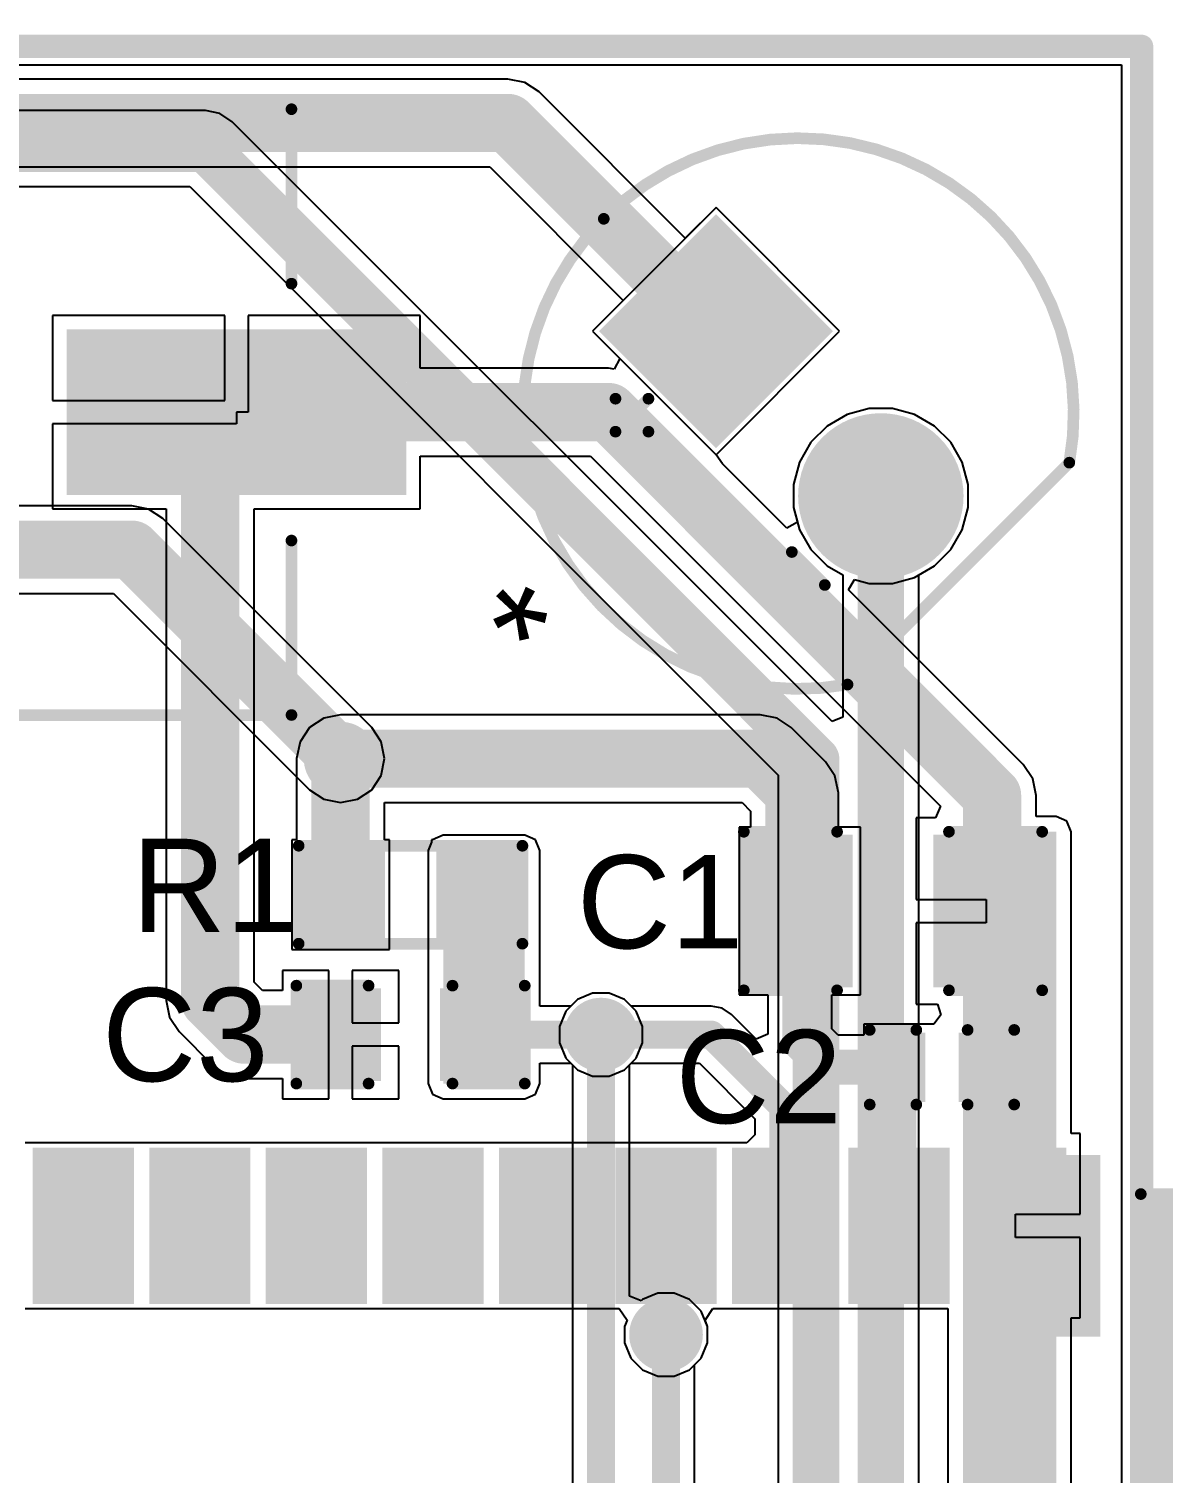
# Model space of a CAD drawing. Header units: millimetres. Extents: x -0.42 to 2.4, y -0.33 to 1.81.
# Drawn here: x 1.481 to 1.968, y 0.844 to 1.463 of the extents above; entities that cross this region are included whole.
import ezdxf

# ---------------------------------------------------------------- set-up
doc = ezdxf.new("R2010")
doc.units = ezdxf.units.MM
doc.header["$MEASUREMENT"] = 0
for name, color, linetype in [('BottomLayer', 5, 'Continuous'), ('BottomSolder', 6, 'Continuous'), ('KeepOutLayer', 6, 'Continuous'), ('Mechanical2', 216, 'Continuous'), ('MultiLayer', 9, 'Continuous'), ('PadHoleLayer', 156, 'Continuous'), ('TopLayer', 1, 'Continuous'), ('TopOverlay', 2, 'Continuous'), ('TopPaste', 8, 'Continuous'), ('TopSolder', 216, 'Continuous'), ('ViaHoleLayer', 16, 'Continuous')]:
    doc.layers.add(name, color=color, linetype=linetype)
doc.styles.add('Arial', font='arial.ttf', dxfattribs={"height": 0.2})

# ---------------------------------------------------------------- blocks, each defined once
blk = doc.blocks.new('IR333_A_CUT_1')
at = {"layer": 'BottomLayer'}
h = blk.add_hatch(color=5, dxfattribs=at)
edge = h.paths.add_edge_path()
edge.add_arc((-0.0499999, 0), 0.031496, 0, 360)
blk.add_hatch(color=5, dxfattribs=at).paths.add_polyline_path([(0.08149595, -0.03149605), (0.01850385, -0.03149604999999999), (0.01850385000000001, 0.03149605), (0.08149595, 0.03149604999999999)])
at = {"layer": 'BottomSolder'}
h = blk.add_hatch(color=6, dxfattribs=at)
edge = h.paths.add_edge_path()
edge.add_arc((-0.0499999, 0), 0.035496, 0, 360)
blk.add_hatch(color=6, dxfattribs=at).paths.add_polyline_path([(0.08549595, -0.03549605000000001), (0.01450384999999999, -0.03549604999999999), (0.01450385000000001, 0.03549605000000001), (0.08549595, 0.03549604999999999)])
at = {"layer": 'MultiLayer'}
h = blk.add_hatch(color=9, dxfattribs=at)
edge = h.paths.add_edge_path()
edge.add_arc((-0.0499999, 0), 0.031496, 0, 360)
blk.add_hatch(color=9, dxfattribs=at).paths.add_polyline_path([(0.08149595, -0.03149605), (0.01850385, -0.03149604999999999), (0.01850385000000001, 0.03149605), (0.08149595, 0.03149604999999999)])
at = {"layer": 'PadHoleLayer'}
h = blk.add_hatch(color=156, dxfattribs=at)
edge = h.paths.add_edge_path()
edge.add_arc((-0.0499999, 0), 0.017717, 0, 360)
h = blk.add_hatch(color=156, dxfattribs=at)
edge = h.paths.add_edge_path()
edge.add_arc((0.0499999, 0), 0.017717, 0, 360)
at = {"layer": 'TopLayer'}
h = blk.add_hatch(color=1, dxfattribs=at)
edge = h.paths.add_edge_path()
edge.add_arc((-0.0499999, 0), 0.031496, 0, 360)
blk.add_hatch(color=1, dxfattribs=at).paths.add_polyline_path([(0.08149595, -0.03149605), (0.01850385, -0.03149604999999999), (0.01850385000000001, 0.03149605), (0.08149595, 0.03149604999999999)])
at = {"layer": 'TopSolder'}
h = blk.add_hatch(color=216, dxfattribs=at)
edge = h.paths.add_edge_path()
edge.add_arc((-0.0499999, 0), 0.035496, 0, 360)
blk.add_hatch(color=216, dxfattribs=at).paths.add_polyline_path([(0.08549595, -0.03549605000000001), (0.01450384999999999, -0.03549604999999999), (0.01450385000000001, 0.03549605000000001), (0.08549595, 0.03549604999999999)])
at = {"layer": 'TopOverlay', "const_width": 0.005}
for points in [[(-0.0970696, 0.0672869, -0.7350501228491365), (0.1181102, 0)], [(0.1181102, 0, -0.7350501228491367), (-0.0970696, -0.0672869)]]:
    blk.add_lwpolyline(points, format="xyb", dxfattribs=at)
for points in [[(-0.0970696, 0.0672869), (-0.0970696, -0.0672869)], [(0.05, 0.0610001), (0.05, 0.041)], [(0.0600001, 0.051), (0.04, 0.051)], [(-0.04, 0.044), (-0.06, 0.044)]]:
    blk.add_lwpolyline(points, dxfattribs=at)
at = {"layer": 'TopOverlay', "const_width": 0.0025}
for points in [[(-0.0983196, 0.0672869, 1), (-0.0958196, 0.0672869, 1)], [(-0.0983196, 0.0672869, 1), (-0.0958196, 0.0672869, 1)], [(0.04875, 0.0610001, 1), (0.05125, 0.0610001, 1)], [(0.03875, 0.051, 1), (0.04125, 0.051, 1)], [(0.0587501, 0.051, 1), (0.0612501, 0.051, 1)], [(-0.06125, 0.044, 1), (-0.05875, 0.044, 1)], [(-0.04125, 0.044, 1), (-0.03875, 0.044, 1)], [(0.04875, 0.041, 1), (0.05125, 0.041, 1)], [(0.1168602, 0, 1), (0.1193602, 0, 1)], [(0.1168602, 0, 1), (0.1193602, 0, 1)], [(-0.0983196, -0.0672869, 1), (-0.0958196, -0.0672869, 1)], [(-0.0983196, -0.0672869, 1), (-0.0958196, -0.0672869, 1)]]:
    blk.add_lwpolyline(points, format="xyb", close=True, dxfattribs=at)
blk = doc.blocks.new('41_SMD_M______19')
at = {"layer": 'KeepOutLayer'}
blk.add_hatch(color=6, dxfattribs=at).paths.add_polyline_path([(-0.3560003, 0.4049223), (0.3559997, 0.4049223), (0.3559997, 0.6449223), (-0.3560003, 0.6449223)])
at = {"layer": 'TopLayer'}
for points in [[(-0.37401575, 0.36732285), (-0.31496065, 0.36732285), (-0.31496065, 0.33188975), (-0.37401575, 0.33188975)], [(-0.37401575, 0.31732285), (-0.31496065, 0.31732285), (-0.31496065, 0.28188975), (-0.37401575, 0.28188975)], [(-0.37401575, 0.26732285), (-0.31496065, 0.26732285), (-0.31496065, 0.23188975), (-0.37401575, 0.23188975)], [(-0.37401575, 0.21732285), (-0.31496065, 0.21732285), (-0.31496065, 0.18188975), (-0.37401575, 0.18188975)], [(-0.37401575, 0.16732285), (-0.31496065, 0.16732285), (-0.31496065, 0.13188975), (-0.37401575, 0.13188975)], [(-0.37401575, 0.11732285), (-0.31496065, 0.11732285), (-0.31496065, 0.08188975), (-0.37401575, 0.08188975)], [(-0.37401575, 0.06732285), (-0.31496065, 0.06732285), (-0.31496065, 0.03188975), (-0.37401575, 0.03188975)], [(-0.37401575, 0.01732285), (-0.31496065, 0.01732285), (-0.31496065, -0.01811025), (-0.37401575, -0.01811025)], [(-0.37401575, -0.03267715), (-0.31496065, -0.03267715), (-0.31496065, -0.06811025), (-0.37401575, -0.06811025)]]:
    blk.add_hatch(color=1, dxfattribs=at).paths.add_polyline_path(points)
at = {"layer": 'TopOverlay'}
for points in [[(-0.3749045, 0.3685668), (-0.2969517, 0.3685668), (-0.2969517, 0.3858896), (-0.3749045, 0.3858896)], [(-0.3133314, 0.3278577), (-0.2968748, 0.3278577), (-0.2968748, 0.3702987), (-0.3133314, 0.3702987)]]:
    blk.add_hatch(color=2, dxfattribs=at).paths.add_polyline_path(points)
at = {"layer": 'TopPaste'}
for points in [[(-0.37401575, 0.36732285), (-0.31496065, 0.36732285), (-0.31496065, 0.33188975), (-0.37401575, 0.33188975)], [(-0.37401575, 0.31732285), (-0.31496065, 0.31732285), (-0.31496065, 0.28188975), (-0.37401575, 0.28188975)], [(-0.37401575, 0.26732285), (-0.31496065, 0.26732285), (-0.31496065, 0.23188975), (-0.37401575, 0.23188975)], [(-0.37401575, 0.21732285), (-0.31496065, 0.21732285), (-0.31496065, 0.18188975), (-0.37401575, 0.18188975)], [(-0.37401575, 0.16732285), (-0.31496065, 0.16732285), (-0.31496065, 0.13188975), (-0.37401575, 0.13188975)], [(-0.37401575, 0.11732285), (-0.31496065, 0.11732285), (-0.31496065, 0.08188975), (-0.37401575, 0.08188975)], [(-0.37401575, 0.06732285), (-0.31496065, 0.06732285), (-0.31496065, 0.03188975), (-0.37401575, 0.03188975)], [(-0.37401575, 0.01732285), (-0.31496065, 0.01732285), (-0.31496065, -0.01811025), (-0.37401575, -0.01811025)], [(-0.37401575, -0.03267715), (-0.31496065, -0.03267715), (-0.31496065, -0.06811025), (-0.37401575, -0.06811025)]]:
    blk.add_hatch(color=8, dxfattribs=at).paths.add_polyline_path(points)
at = {"layer": 'TopSolder'}
for points in [[(-0.37801575, 0.37132285), (-0.31096065, 0.37132285), (-0.31096065, 0.32788975), (-0.37801575, 0.32788975)], [(-0.37801575, 0.32132285), (-0.31096065, 0.32132285), (-0.31096065, 0.27788975), (-0.37801575, 0.27788975)], [(-0.37801575, 0.27132285), (-0.31096065, 0.27132285), (-0.31096065, 0.22788975), (-0.37801575, 0.22788975)], [(-0.37801575, 0.22132285), (-0.31096065, 0.22132285), (-0.31096065, 0.17788975), (-0.37801575, 0.17788975)], [(-0.37801575, 0.17132285), (-0.31096065, 0.17132285), (-0.31096065, 0.12788975), (-0.37801575, 0.12788975)], [(-0.37801575, 0.12132285), (-0.31096065, 0.12132285), (-0.31096065, 0.07788975), (-0.37801575, 0.07788975)], [(-0.37801575, 0.07132285), (-0.31096065, 0.07132285), (-0.31096065, 0.02788975), (-0.37801575, 0.02788975)], [(-0.37801575, 0.02132285), (-0.31096065, 0.02132285), (-0.31096065, -0.02211025), (-0.37801575, -0.02211025)], [(-0.37801575, -0.02867715), (-0.31096065, -0.02867715), (-0.31096065, -0.07211025), (-0.37801575, -0.07211025)]]:
    blk.add_hatch(color=216, dxfattribs=at).paths.add_polyline_path(points)
at = {"layer": 'TopOverlay'}
for points, const_width in [([(-0.3580945, 0.4033071), (-0.3580945, 0.6470079)], 0.005), ([(-0.3580945, 0.4033071), (0.3577089, 0.4033072)], 0.005), ([(-0.381, 0.349), (-0.386, 0.354)], 0.007874), ([(-0.386, 0.344), (-0.386, 0.354)], 0.007874), ([(-0.386, 0.344), (-0.381, 0.349)], 0.007874)]:
    blk.add_lwpolyline(points, dxfattribs=dict(at, const_width=const_width))
for points, const_width in [([(-0.3593445, 0.4033071, 1), (-0.3568445, 0.4033071, 1)], 0.0025), ([(-0.3593445, 0.4033071, 1), (-0.3568445, 0.4033071, 1)], 0.0025), ([(-0.3879685, 0.354, 1), (-0.3840315, 0.354, 1)], 0.003937), ([(-0.3879685, 0.354, 1), (-0.3840315, 0.354, 1)], 0.003937), ([(-0.3879685, 0.344, 1), (-0.3840315, 0.344, 1)], 0.003937), ([(-0.3879685, 0.344, 1), (-0.3840315, 0.344, 1)], 0.003937), ([(-0.3829685, 0.349, 1), (-0.3790315, 0.349, 1)], 0.003937), ([(-0.3829685, 0.349, 1), (-0.3790315, 0.349, 1)], 0.003937)]:
    blk.add_lwpolyline(points, format="xyb", close=True, dxfattribs=dict(at, const_width=const_width))
blk = doc.blocks.new('RES_0603_30')
at = {"layer": 'TopLayer'}
for points in [[(-0.015, 0.0175), (-0.015, -0.0175), (-0.045, -0.0175), (-0.045, 0.0175)], [(0.045, 0.0175), (0.045, -0.0175), (0.015, -0.0175), (0.015, 0.0175)]]:
    blk.add_hatch(color=1, dxfattribs=at).paths.add_polyline_path(points)
at = {"layer": 'TopPaste'}
for points in [[(-0.015, 0.0175), (-0.015, -0.0175), (-0.045, -0.0175), (-0.045, 0.0175)], [(0.045, 0.0175), (0.045, -0.0175), (0.015, -0.0175), (0.015, 0.0175)]]:
    blk.add_hatch(color=8, dxfattribs=at).paths.add_polyline_path(points)
at = {"layer": 'TopSolder'}
for points in [[(-0.011, 0.0215), (-0.011, -0.0215), (-0.049, -0.0215), (-0.049, 0.0215)], [(0.049, 0.0215), (0.049, -0.0215), (0.011, -0.0215), (0.011, 0.0215)]]:
    blk.add_hatch(color=216, dxfattribs=at).paths.add_polyline_path(points)
at = {"layer": 'TopOverlay', "const_width": 0.005}
for points in [[(0.048, 0.021), (-0.048, 0.021)], [(-0.048, 0.021), (-0.048, -0.021)], [(0.048, 0.021), (0.048, -0.021)], [(0.048, -0.021), (-0.048, -0.021)]]:
    blk.add_lwpolyline(points, dxfattribs=at)
at = {"layer": 'TopOverlay', "const_width": 0.0025}
for points in [[(-0.04925, 0.021, 1), (-0.04675, 0.021, 1)], [(-0.04925, 0.021, 1), (-0.04675, 0.021, 1)], [(0.04675, 0.021, 1), (0.04925, 0.021, 1)], [(0.04675, 0.021, 1), (0.04925, 0.021, 1)], [(-0.04925, -0.021, 1), (-0.04675, -0.021, 1)], [(-0.04925, -0.021, 1), (-0.04675, -0.021, 1)], [(0.04675, -0.021, 1), (0.04925, -0.021, 1)], [(0.04675, -0.021, 1), (0.04925, -0.021, 1)]]:
    blk.add_lwpolyline(points, format="xyb", close=True, dxfattribs=at)
blk = doc.blocks.new('RT1A221M0605_44')
at = {"layer": 'TopLayer'}
for points in [[(-0.17519685, 0.03149605), (-0.03740155, 0.03149605), (-0.03740155, -0.03149605), (-0.17519685, -0.03149605)], [(0.03740155, 0.03149605), (0.17519685, 0.03149605), (0.17519685, -0.03149605), (0.03740155, -0.03149605)]]:
    blk.add_hatch(color=1, dxfattribs=at).paths.add_polyline_path(points)
at = {"layer": 'TopPaste'}
for points in [[(-0.17519685, 0.03149605), (-0.03740155, 0.03149605), (-0.03740155, -0.03149605), (-0.17519685, -0.03149605)], [(0.03740155, 0.03149605), (0.17519685, 0.03149605), (0.17519685, -0.03149605), (0.03740155, -0.03149605)]]:
    blk.add_hatch(color=8, dxfattribs=at).paths.add_polyline_path(points)
at = {"layer": 'TopSolder'}
for points in [[(-0.17919685, 0.03549605), (-0.03340155, 0.03549605), (-0.03340155, -0.03549605), (-0.17919685, -0.03549605)], [(0.03340155, 0.03549605), (0.17919685, 0.03549605), (0.17919685, -0.03549605), (0.03340155, -0.03549605)]]:
    blk.add_hatch(color=216, dxfattribs=at).paths.add_polyline_path(points)
at = {"layer": 'TopOverlay', "const_width": 0.005}
for points in [[(-0.1299213, 0.0770787), (-0.0770787, 0.1299213)], [(-0.0770787, 0.1299213), (0, 0.1299213)], [(0, 0.1299213), (0.1299213, 0.1299213)], [(0.1299213, 0.0550787), (0.1299213, 0.1299213)], [(-0.154, 0.044), (-0.154, 0.072)], [(-0.1299213, 0.0520787), (-0.1299213, 0.0770787)], [(-0.168, 0.058), (-0.14, 0.058)], [(-0.1299213, -0.0770787), (-0.1299213, -0.0520787)], [(0.1299213, -0.1299213), (0.1299213, -0.0550787)], [(-0.1299213, -0.0770787), (-0.0770787, -0.1299213)], [(-0.0770787, -0.1299213), (0, -0.1299213)], [(0, -0.1299213), (0.1299213, -0.1299213)]]:
    blk.add_lwpolyline(points, dxfattribs=at)
at = {"layer": 'TopOverlay', "const_width": 0.0025}
for points in [[(-0.0783287, 0.1299213, 1), (-0.0758287, 0.1299213, 1)], [(-0.0783287, 0.1299213, 1), (-0.0758287, 0.1299213, 1)], [(-0.00125, 0.1299213, 1), (0.00125, 0.1299213, 1)], [(-0.00125, 0.1299213, 1), (0.00125, 0.1299213, 1)], [(0.1286713, 0.1299213, 1), (0.1311713, 0.1299213, 1)], [(0.1286713, 0.1299213, 1), (0.1311713, 0.1299213, 1)], [(-0.15525, 0.072, 1), (-0.15275, 0.072, 1)], [(-0.1311713, 0.0770787, 1), (-0.1286713, 0.0770787, 1)], [(-0.1311713, 0.0770787, 1), (-0.1286713, 0.0770787, 1)], [(-0.16925, 0.058, 1), (-0.16675, 0.058, 1)], [(-0.14125, 0.058, 1), (-0.13875, 0.058, 1)], [(0.1286713, 0.0550787, 1), (0.1311713, 0.0550787, 1)], [(-0.1311713, 0.0520787, 1), (-0.1286713, 0.0520787, 1)], [(-0.15525, 0.044, 1), (-0.15275, 0.044, 1)], [(-0.1311713, -0.0520787, 1), (-0.1286713, -0.0520787, 1)], [(0.1286713, -0.0550787, 1), (0.1311713, -0.0550787, 1)], [(-0.1311713, -0.0770787, 1), (-0.1286713, -0.0770787, 1)], [(-0.1311713, -0.0770787, 1), (-0.1286713, -0.0770787, 1)], [(-0.0783287, -0.1299213, 1), (-0.0758287, -0.1299213, 1)], [(-0.0783287, -0.1299213, 1), (-0.0758287, -0.1299213, 1)], [(-0.00125, -0.1299213, 1), (0.00125, -0.1299213, 1)], [(-0.00125, -0.1299213, 1), (0.00125, -0.1299213, 1)], [(0.1286713, -0.1299213, 1), (0.1311713, -0.1299213, 1)], [(0.1286713, -0.1299213, 1), (0.1311713, -0.1299213, 1)]]:
    blk.add_lwpolyline(points, format="xyb", close=True, dxfattribs=at)
blk = doc.blocks.new('C___0603_47')
at = {"layer": 'TopLayer'}
for points in [[(-0.015, 0.0175), (-0.015, -0.0175), (-0.045, -0.0175), (-0.045, 0.0175)], [(0.045, 0.0175), (0.045, -0.0175), (0.015, -0.0175), (0.015, 0.0175)]]:
    blk.add_hatch(color=1, dxfattribs=at).paths.add_polyline_path(points)
at = {"layer": 'TopPaste'}
for points in [[(-0.015, 0.0175), (-0.015, -0.0175), (-0.045, -0.0175), (-0.045, 0.0175)], [(0.045, 0.0175), (0.045, -0.0175), (0.015, -0.0175), (0.015, 0.0175)]]:
    blk.add_hatch(color=8, dxfattribs=at).paths.add_polyline_path(points)
at = {"layer": 'TopSolder'}
for points in [[(-0.0126378, 0.0198622), (-0.0126378, -0.0198622), (-0.0473622, -0.0198622), (-0.0473622, 0.0198622)], [(0.0473622, 0.0198622), (0.0473622, -0.0198622), (0.0126378, -0.0198622), (0.0126378, 0.0198622)]]:
    blk.add_hatch(color=216, dxfattribs=at).paths.add_polyline_path(points)
at = {"layer": 'TopOverlay', "const_width": 0.005}
for points in [[(-0.049, 0.021), (-0.018, 0.021)], [(-0.049, -0.021), (-0.049, 0.021)], [(0.018, 0.021), (0.049, 0.021)], [(0.049, -0.021), (0.049, 0.021)], [(-0.049, -0.021), (-0.018, -0.021)], [(0.018, -0.021), (0.049, -0.021)]]:
    blk.add_lwpolyline(points, dxfattribs=at)
at = {"layer": 'TopOverlay', "const_width": 0.0025}
for points in [[(-0.05025, 0.021, 1), (-0.04775, 0.021, 1)], [(-0.05025, 0.021, 1), (-0.04775, 0.021, 1)], [(-0.01925, 0.021, 1), (-0.01675, 0.021, 1)], [(0.01675, 0.021, 1), (0.01925, 0.021, 1)], [(0.04775, 0.021, 1), (0.05025, 0.021, 1)], [(0.04775, 0.021, 1), (0.05025, 0.021, 1)], [(-0.05025, -0.021, 1), (-0.04775, -0.021, 1)], [(-0.05025, -0.021, 1), (-0.04775, -0.021, 1)], [(-0.01925, -0.021, 1), (-0.01675, -0.021, 1)], [(0.01675, -0.021, 1), (0.01925, -0.021, 1)], [(0.04775, -0.021, 1), (0.05025, -0.021, 1)], [(0.04775, -0.021, 1), (0.05025, -0.021, 1)]]:
    blk.add_lwpolyline(points, format="xyb", close=True, dxfattribs=at)
blk = doc.blocks.new('C___0402_48')
at = {"layer": 'TopLayer'}
for points in [[(-0.0275, -0.0125), (-0.0275, 0.0125), (-0.009499999999999998, 0.0125), (-0.009500000000000001, -0.0125)], [(0.009499999999999998, -0.0125), (0.009500000000000001, 0.0125), (0.0275, 0.0125), (0.0275, -0.0125)]]:
    blk.add_hatch(color=1, dxfattribs=at).paths.add_polyline_path(points)
at = {"layer": 'TopPaste'}
for points in [[(-0.0275, -0.0125), (-0.0275, 0.0125), (-0.009499999999999998, 0.0125), (-0.009500000000000001, -0.0125)], [(0.009499999999999998, -0.0125), (0.009500000000000001, 0.0125), (0.0275, 0.0125), (0.0275, -0.0125)]]:
    blk.add_hatch(color=8, dxfattribs=at).paths.add_polyline_path(points)
at = {"layer": 'TopSolder'}
for points in [[(-0.0298622, -0.0148622), (-0.0298622, 0.0148622), (-0.007137799999999999, 0.0148622), (-0.007137800000000001, -0.0148622)], [(0.007137799999999999, -0.0148622), (0.007137800000000001, 0.0148622), (0.0298622, 0.0148622), (0.0298622, -0.0148622)]]:
    blk.add_hatch(color=216, dxfattribs=at).paths.add_polyline_path(points)
at = {"layer": 'TopOverlay', "const_width": 0.005}
for points in [[(-0.031, -0.016), (-0.031, 0.016)], [(-0.031, 0.016), (-0.011, 0.016)], [(0.011, 0.016), (0.031, 0.016)], [(0.031, -0.016), (0.031, 0.016)], [(-0.031, -0.016), (-0.011, -0.016)], [(0.011, -0.016), (0.031, -0.016)]]:
    blk.add_lwpolyline(points, dxfattribs=at)
at = {"layer": 'TopOverlay', "const_width": 0.0025}
for points in [[(-0.03225, 0.016, 1), (-0.02975, 0.016, 1)], [(-0.03225, 0.016, 1), (-0.02975, 0.016, 1)], [(-0.01225, 0.016, 1), (-0.00975, 0.016, 1)], [(0.00975, 0.016, 1), (0.01225, 0.016, 1)], [(0.02975, 0.016, 1), (0.03225, 0.016, 1)], [(0.02975, 0.016, 1), (0.03225, 0.016, 1)], [(-0.03225, -0.016, 1), (-0.02975, -0.016, 1)], [(-0.03225, -0.016, 1), (-0.02975, -0.016, 1)], [(-0.01225, -0.016, 1), (-0.00975, -0.016, 1)], [(0.00975, -0.016, 1), (0.01225, -0.016, 1)], [(0.02975, -0.016, 1), (0.03225, -0.016, 1)], [(0.02975, -0.016, 1), (0.03225, -0.016, 1)]]:
    blk.add_lwpolyline(points, format="xyb", close=True, dxfattribs=at)
blk = doc.blocks.new('C___0805_49')
at = {"layer": 'TopLayer'}
for points in [[(-0.06, 0.03), (-0.02, 0.03), (-0.02, -0.03), (-0.06, -0.03)], [(0.02, 0.03), (0.06, 0.03), (0.06, -0.03), (0.02, -0.03)]]:
    blk.add_hatch(color=1, dxfattribs=at).paths.add_polyline_path(points)
at = {"layer": 'TopPaste'}
for points in [[(-0.06, 0.03), (-0.02, 0.03), (-0.02, -0.03), (-0.06, -0.03)], [(0.02, 0.03), (0.06, 0.03), (0.06, -0.03), (0.02, -0.03)]]:
    blk.add_hatch(color=8, dxfattribs=at).paths.add_polyline_path(points)
at = {"layer": 'TopSolder'}
for points in [[(-0.0627559, 0.0327559), (-0.0172441, 0.0327559), (-0.0172441, -0.0327559), (-0.0627559, -0.0327559)], [(0.0172441, 0.0327559), (0.0627559, 0.0327559), (0.0627559, -0.0327559), (0.0172441, -0.0327559)]]:
    blk.add_hatch(color=216, dxfattribs=at).paths.add_polyline_path(points)
at = {"layer": 'TopOverlay', "const_width": 0.005}
for points in [[(-0.064, 0.034), (-0.024, 0.034)], [(-0.064, -0.034), (-0.064, 0.034)], [(0.024, 0.034), (0.064, 0.034)], [(0.064, -0.034), (0.064, 0.034)], [(-0.064, -0.034), (-0.024, -0.034)], [(0.024, -0.034), (0.064, -0.034)]]:
    blk.add_lwpolyline(points, dxfattribs=at)
at = {"layer": 'TopOverlay', "const_width": 0.0025}
for points in [[(-0.06525, 0.034, 1), (-0.06275, 0.034, 1)], [(-0.06525, 0.034, 1), (-0.06275, 0.034, 1)], [(-0.02525, 0.034, 1), (-0.02275, 0.034, 1)], [(0.02275, 0.034, 1), (0.02525, 0.034, 1)], [(0.06275, 0.034, 1), (0.06525, 0.034, 1)], [(0.06275, 0.034, 1), (0.06525, 0.034, 1)], [(-0.06525, -0.034, 1), (-0.06275, -0.034, 1)], [(-0.06525, -0.034, 1), (-0.06275, -0.034, 1)], [(-0.02525, -0.034, 1), (-0.02275, -0.034, 1)], [(0.02275, -0.034, 1), (0.02525, -0.034, 1)], [(0.06275, -0.034, 1), (0.06525, -0.034, 1)], [(0.06275, -0.034, 1), (0.06525, -0.034, 1)]]:
    blk.add_lwpolyline(points, format="xyb", close=True, dxfattribs=at)

msp = doc.modelspace()

# ---------------------------------------------------------------- hatches: boundary and pattern name
at = {"layer": 'BottomLayer'}
h = msp.add_hatch(color=5, dxfattribs=at)
edge = h.paths.add_edge_path()
edge.add_arc((1.615, 1.1503553), 0.011811, 0, 360)
h = msp.add_hatch(color=5, dxfattribs=at)
edge = h.paths.add_edge_path()
edge.add_arc((1.7266693, 1.032), 0.011811, 0, 360)
h = msp.add_hatch(color=5, dxfattribs=at)
edge = h.paths.add_edge_path()
edge.add_arc((1.7546063, 0.9033307), 0.011811, 0, 360)
at = {"layer": 'BottomSolder'}
h = msp.add_hatch(color=6, dxfattribs=at)
edge = h.paths.add_edge_path()
edge.add_arc((1.615, 1.1503553), 0.015811, 0, 360)
h = msp.add_hatch(color=6, dxfattribs=at)
edge = h.paths.add_edge_path()
edge.add_arc((1.7266693, 1.032), 0.015811, 0, 360)
h = msp.add_hatch(color=6, dxfattribs=at)
edge = h.paths.add_edge_path()
edge.add_arc((1.7546063, 0.9033307), 0.015811, 0, 360)
at = {"layer": 'TopLayer'}
h = msp.add_hatch(color=1, dxfattribs=at)
edge = h.paths.add_edge_path()
edge.add_arc((1.615, 1.1503553), 0.011811, 0, 360)
for points in [[(1.882, 0.23), (1.922, 0.23), (1.922, 1.119), (1.882, 1.119)], [(1.659, 1.011), (1.694, 1.011), (1.694, 1.111), (1.659, 1.111)]]:
    msp.add_hatch(color=1, dxfattribs=at).paths.add_polyline_path(points)
h = msp.add_hatch(color=1, dxfattribs=at)
edge = h.paths.add_edge_path()
edge.add_arc((1.7266693, 1.032), 0.011811, 0, 360)
h = msp.add_hatch(color=1, dxfattribs=at)
edge = h.paths.add_edge_path()
edge.add_arc((1.7546063, 0.9033307), 0.011811, 0, 360)
at = {"layer": 'TopSolder'}
h = msp.add_hatch(color=216, dxfattribs=at)
edge = h.paths.add_edge_path()
edge.add_arc((1.615, 1.1503553), 0.015811, 0, 360)
h = msp.add_hatch(color=216, dxfattribs=at)
edge = h.paths.add_edge_path()
edge.add_arc((1.7266693, 1.032), 0.015811, 0, 360)
h = msp.add_hatch(color=216, dxfattribs=at)
edge = h.paths.add_edge_path()
edge.add_arc((1.7546063, 0.9033307), 0.015811, 0, 360)
at = {"layer": 'ViaHoleLayer'}
h = msp.add_hatch(color=16, dxfattribs=at)
edge = h.paths.add_edge_path()
edge.add_arc((1.615, 1.1503553), 0.0059055, 0, 360)
h = msp.add_hatch(color=16, dxfattribs=at)
edge = h.paths.add_edge_path()
edge.add_arc((1.7266693, 1.032), 0.0059055, 0, 360)
h = msp.add_hatch(color=16, dxfattribs=at)
edge = h.paths.add_edge_path()
edge.add_arc((1.7546063, 0.9033307), 0.0059055, 0, 360)

# ---------------------------------------------------------------- linework, layer by layer
at = {"layer": 'BottomLayer'}
for p, q in [((1.0288516, 1.448), (1.95, 1.448)), ((1.95, 1.448), (1.95, -0.168)), ((1.557, 1.4283135), (1.332158, 1.4283135)), ((1.5632429, 1.4270717), (1.557, 1.4283135)), ((1.5685354, 1.4235354), (1.5632429, 1.4270717)), ((1.8258397, 1.1662311), (1.5685354, 1.4235354)), ((1.332158, 1.3956865), (1.5502427, 1.3956865)), ((1.5502427, 1.3956865), (1.8026865, 1.1432427)), ((1.776062, 1.3867607), (1.7230346, 1.3337333)), ((1.8290894, 1.3337333), (1.776062, 1.3867607)), ((1.7230346, 1.3337333), (1.776062, 1.2807059)), ((1.776062, 1.2807059), (1.8290894, 1.3337333)), ((1.8322996, 1.2979635), (1.8237495, 1.2930269)), ((1.8418361, 1.3005187), (1.8322996, 1.2979635)), ((1.8517091, 1.3005187), (1.8418361, 1.3005187)), ((1.8612456, 1.2979635), (1.8517091, 1.3005187)), ((1.8697957, 1.2930269), (1.8612456, 1.2979635)), ((1.8237495, 1.2930269), (1.8167684, 1.2860458)), ((1.8767768, 1.2860458), (1.8697957, 1.2930269)), ((1.8167684, 1.2860458), (1.8118318, 1.2774957)), ((1.8817134, 1.2774957), (1.8767768, 1.2860458)), ((1.8118318, 1.2774957), (1.8092766, 1.2679592)), ((1.8842686, 1.2679592), (1.8817134, 1.2774957)), ((1.8092766, 1.2679592), (1.8092766, 1.2580862)), ((1.8842686, 1.2580862), (1.8842686, 1.2679592)), ((1.5253552, 1.2588625), (1.2432342, 1.2588625)), ((1.5325736, 1.2574267), (1.5253552, 1.2588625)), ((1.8092766, 1.2580862), (1.8118318, 1.2485497)), ((1.8817134, 1.2485497), (1.8842686, 1.2580862)), ((1.5386929, 1.2533378), (1.5325736, 1.2574267)), ((1.6283377, 1.163693), (1.5386929, 1.2533378)), ((1.8118318, 1.2485497), (1.8167684, 1.2399996)), ((1.8767768, 1.2399996), (1.8817134, 1.2485497)), ((1.8167684, 1.2399996), (1.8237495, 1.2330185)), ((1.8697957, 1.2330185), (1.8767768, 1.2399996)), ((1.8237495, 1.2330185), (1.8304591, 1.2291446)), ((1.8630861, 1.2291446), (1.8697957, 1.2330185)), ((1.8304591, 1.2291446), (1.8304591, 1.1681446)), ((1.8630861, 0.0613921), (1.8630861, 1.2291446)), ((0.6858131, 1.2211377), (1.5175422, 1.2211377)), ((1.5175422, 1.2211377), (1.6016623, 1.1370176)), ((1.8304591, 1.1681446), (1.8258397, 1.1662311)), ((1.6324266, 1.1575737), (1.6283377, 1.163693)), ((1.6338624, 1.1503553), (1.6324266, 1.1575737)), ((1.6324266, 1.1431369), (1.6338624, 1.1503553)), ((1.6283377, 1.1370176), (1.6324266, 1.1431369)), ((1.8026865, 1.1432427), (1.8026865, 0.2227573)), ((1.6016623, 1.1370176), (1.6077816, 1.1329287)), ((1.6222184, 1.1329287), (1.6283377, 1.1370176)), ((1.6077816, 1.1329287), (1.615, 1.1314929)), ((1.615, 1.1314929), (1.6222184, 1.1329287)), ((1.7165802, 1.0470994), (1.7115699, 1.0420891)), ((1.7231265, 1.049811), (1.7165802, 1.0470994)), ((1.7302121, 1.049811), (1.7231265, 1.049811)), ((1.7367584, 1.0470994), (1.7302121, 1.049811)), ((1.7417687, 1.0420891), (1.7367584, 1.0470994)), ((1.7115699, 1.0420891), (1.7088583, 1.0355428)), ((1.7444803, 1.0355428), (1.7417687, 1.0420891)), ((1.7088583, 1.0355428), (1.7088583, 1.0284572)), ((1.7444803, 1.0284572), (1.7444803, 1.0355428)), ((1.7088583, 1.0284572), (1.7115699, 1.0219109)), ((1.7417687, 1.0219109), (1.7444803, 1.0284572)), ((1.7115699, 1.0219109), (1.7144342, 1.0190466)), ((1.7144342, 1.0190466), (1.7144342, 0.4407373)), ((1.7389044, 1.0190466), (1.7417687, 1.0219109)), ((1.7389044, 0.9198884), (1.7389044, 1.0190466)), ((1.7439044, 0.9178173), (1.7389044, 0.9198884)), ((1.7445172, 0.9184301), (1.7439044, 0.9178173)), ((1.7510635, 0.9211417), (1.7445172, 0.9184301)), ((1.7581491, 0.9211417), (1.7510635, 0.9211417)), ((1.7646954, 0.9184301), (1.7581491, 0.9211417)), ((1.7697057, 0.9134198), (1.7646954, 0.9184301)), ((1.7724173, 0.9068735), (1.7697057, 0.9134198)), ((1.7724173, 0.8997879), (1.7724173, 0.9068735)), ((1.7697057, 0.8932416), (1.7724173, 0.8997879)), ((1.7668414, 0.8903773), (1.7697057, 0.8932416)), ((1.7668414, 0.4376063), (1.7668414, 0.8903773))]:
    msp.add_line(p, q, dxfattribs=at)
for points, const_width in [([(1.325, 1.412), (1.557, 1.412)], 0.02), ([(1.557, 1.412), (1.819, 1.15)], 0.02), ([(1.8467726, 0.0246784), (1.8467726, 1.2630227)], 0.02), ([(0.8099999, 1.2400001), (1.5253552, 1.2400001)], 0.025), ([(1.5253552, 1.2400001), (1.615, 1.1503553)], 0.025), ([(1.819, 0.216), (1.819, 1.15)], 0.02), ([(1.7266693, 0.4356693), (1.7266693, 1.032)], 0.012), ([(1.7546063, 0.4376063), (1.7546063, 0.9033307)], 0.012)]:
    msp.add_lwpolyline(points, dxfattribs=dict(at, const_width=const_width))
for points, const_width in [([(1.552, 1.412, 1), (1.562, 1.412, 1)], 0.01), ([(1.552, 1.412, 1), (1.562, 1.412, 1)], 0.01), ([(1.8417726, 1.2630227, 1), (1.8517726, 1.2630227, 1)], 0.01), ([(1.5191052, 1.2400001, 1), (1.5316052, 1.2400001, 1)], 0.0125), ([(1.5191052, 1.2400001, 1), (1.5316052, 1.2400001, 1)], 0.0125), ([(1.60875, 1.1503553, 1), (1.62125, 1.1503553, 1)], 0.0125), ([(1.814, 1.15, 1), (1.824, 1.15, 1)], 0.01), ([(1.814, 1.15, 1), (1.824, 1.15, 1)], 0.01), ([(1.7236693, 1.032, 1), (1.7296693, 1.032, 1)], 0.006), ([(1.7516063, 0.9033307, 1), (1.7576063, 0.9033307, 1)], 0.006)]:
    msp.add_lwpolyline(points, format="xyb", close=True, dxfattribs=dict(at, const_width=const_width))
at = {"layer": 'Mechanical2', "const_width": 0.01}
for points in [[(0.3248031, 1.4558583), (1.9586614, 1.4558583)], [(1.9586614, -0.178), (1.9586614, 1.4558583)]]:
    msp.add_lwpolyline(points, dxfattribs=at)
at = {"layer": 'Mechanical2', "const_width": 0.005}
msp.add_lwpolyline([(1.9561614, 1.4558583, 1), (1.9611614, 1.4558583, 1)], format="xyb", close=True, dxfattribs=at)
msp.add_lwpolyline([(1.9561614, 1.4558583, 1), (1.9611614, 1.4558583, 1)], format="xyb", close=True, dxfattribs=at)
at = {"layer": 'TopLayer'}
for p, q in [((0.9975371, 1.448), (1.95, 1.448)), ((1.95, 1.448), (1.95, -0.168)), ((1.6867953, 1.4418624), (1.409, 1.4418624)), ((1.6940137, 1.4404266), (1.6867953, 1.4418624)), ((1.700133, 1.4363377), (1.6940137, 1.4404266)), ((1.762886, 1.3735847), (1.700133, 1.4363377)), ((1.416813, 1.4041376), (1.6789823, 1.4041376)), ((1.6789823, 1.4041376), (1.7362106, 1.3469093)), ((1.776062, 1.3867607), (1.762886, 1.3735847)), ((1.8290894, 1.3337333), (1.776062, 1.3867607)), ((1.7362106, 1.3469093), (1.7230346, 1.3337333)), ((1.5652992, 1.340496), (1.4914016, 1.340496)), ((1.4914016, 1.340496), (1.4914016, 1.304)), ((1.5652992, 1.304), (1.5652992, 1.340496)), ((1.6491968, 1.340496), (1.5752992, 1.340496)), ((1.5752992, 1.340496), (1.5752992, 1.299)), ((1.6491968, 1.3178624), (1.6491968, 1.340496)), ((1.7230346, 1.3337333), (1.7347529, 1.322015)), ((1.7760621, 1.2807059), (1.8290894, 1.3337333)), ((1.7347529, 1.322015), (1.7322898, 1.317407)), ((1.7300001, 1.3178624), (1.6491968, 1.3178624)), ((1.7322898, 1.317407), (1.7300001, 1.3178624)), ((1.4914016, 1.304), (1.5652992, 1.304)), ((1.5752992, 1.299), (1.5702992, 1.299)), ((1.5702992, 1.299), (1.5702992, 1.294)), ((1.8322996, 1.2979635), (1.8237495, 1.2930269)), ((1.8418361, 1.3005187), (1.8322996, 1.2979635)), ((1.8517091, 1.3005187), (1.8418361, 1.3005187)), ((1.8612456, 1.2979635), (1.8517091, 1.3005187)), ((1.8697957, 1.2930269), (1.8612456, 1.2979635)), ((1.5702992, 1.294), (1.4914016, 1.294)), ((1.4914016, 1.294), (1.4914016, 1.257504)), ((1.8237495, 1.2930269), (1.8167684, 1.2860458)), ((1.8767768, 1.2860458), (1.8697957, 1.2930269)), ((1.8167684, 1.2860458), (1.8118318, 1.2774957)), ((1.8817134, 1.2774957), (1.8767768, 1.2860458)), ((1.6491968, 1.257504), (1.6491968, 1.2801376)), ((1.6491968, 1.2801376), (1.7221871, 1.2801376)), ((1.7221871, 1.2801376), (1.8723247, 1.13)), ((1.7788251, 1.2768504), (1.7760621, 1.2807059)), ((1.8064832, 1.2491923), (1.7788251, 1.2768504)), ((1.8118318, 1.2774957), (1.8092766, 1.2679592)), ((1.8842686, 1.2679592), (1.8817134, 1.2774957)), ((1.8092766, 1.2679592), (1.8092766, 1.2580862)), ((1.8842686, 1.2580862), (1.8842686, 1.2679592)), ((1.4914016, 1.257504), (1.5401376, 1.257504)), ((1.5401376, 1.257504), (1.5401376, 1.0466447)), ((1.5778624, 1.0544577), (1.5778624, 1.257504)), ((1.5778624, 1.257504), (1.6491968, 1.257504)), ((1.8092766, 1.2580862), (1.8109662, 1.2517805)), ((1.8817134, 1.2485497), (1.8842686, 1.2580862)), ((1.8109662, 1.2517805), (1.8064832, 1.2491923)), ((1.8767768, 1.2399996), (1.8817134, 1.2485497)), ((1.8697957, 1.2330185), (1.8767768, 1.2399996)), ((1.8612456, 1.2280819), (1.8697957, 1.2330185)), ((1.8329422, 1.2227333), (1.8355304, 1.2272163)), ((1.8355304, 1.2272163), (1.8418361, 1.2255267)), ((1.8517091, 1.2255267), (1.8612456, 1.2280819)), ((1.9078377, 1.1478378), (1.8329422, 1.2227333)), ((1.8418361, 1.2255267), (1.8517091, 1.2255267)), ((1.6077817, 1.1677819), (1.6016623, 1.163693)), ((1.615, 1.1692177), (1.6077817, 1.1677819)), ((1.795033, 1.1692177), (1.615, 1.1692177)), ((1.8022514, 1.1677819), (1.795033, 1.1692177)), ((1.8083707, 1.163693), (1.8022514, 1.1677819)), ((1.6016623, 1.163693), (1.5975734, 1.1575736)), ((1.8230154, 1.1490484), (1.8083707, 1.163693)), ((1.5975734, 1.1575736), (1.5961376, 1.1503553)), ((1.5961376, 1.1503553), (1.5961376, 1.1155)), ((1.8271043, 1.142929), (1.8230154, 1.1490484)), ((1.9119266, 1.1417185), (1.9078377, 1.1478378)), ((1.8285401, 1.1357106), (1.8271043, 1.142929)), ((1.9133624, 1.1345001), (1.9119266, 1.1417185)), ((1.8285401, 1.121), (1.8285401, 1.1357106)), ((1.9133624, 1.1254944), (1.9133624, 1.1345001)), ((1.6338624, 1.1155), (1.6338624, 1.1314929)), ((1.6338624, 1.1314929), (1.78722, 1.1314929)), ((1.78722, 1.1314929), (1.7908153, 1.1278975)), ((1.7908153, 1.1278975), (1.7908153, 1.121)), ((1.8723247, 1.13), (1.8702536, 1.125)), ((1.8702536, 1.125), (1.862, 1.125)), ((1.862, 1.125), (1.862, 1.09)), ((1.922, 1.1254944), (1.9133624, 1.1254944)), ((1.9265922, 1.1235922), (1.922, 1.1254944)), ((1.9284944, 1.119), (1.9265922, 1.1235922)), ((1.5961376, 1.1155), (1.594, 1.1155)), ((1.594, 1.1155), (1.594, 1.0685)), ((1.636, 1.1155), (1.6338624, 1.1155)), ((1.636, 1.0685), (1.636, 1.1155)), ((1.6543696, 1.1155), (1.654, 1.1155)), ((1.654, 1.1155), (1.654, 1.1146077)), ((1.6544078, 1.1155922), (1.6543696, 1.1155)), ((1.659, 1.1174944), (1.6544078, 1.1155922)), ((1.694, 1.1174944), (1.659, 1.1174944)), ((1.6985922, 1.1155922), (1.694, 1.1174944)), ((1.7004944, 1.111), (1.6985922, 1.1155922)), ((1.7908153, 1.121), (1.786, 1.121)), ((1.786, 1.121), (1.786, 1.049)), ((1.838, 1.121), (1.8285401, 1.121)), ((1.838, 1.049), (1.838, 1.121)), ((1.9284944, 0.9895275), (1.9284944, 1.119)), ((1.654, 1.1146077), (1.6525056, 1.111)), ((1.6525056, 1.111), (1.6525056, 1.011)), ((1.7004944, 1.0442351), (1.7004944, 1.111)), ((1.862, 1.09), (1.892, 1.09)), ((1.892, 1.09), (1.892, 1.08)), ((1.892, 1.08), (1.862, 1.08)), ((1.862, 1.08), (1.862, 1.045)), ((1.594, 1.0685), (1.636, 1.0685)), ((1.6099999, 1.0595), (1.59, 1.0595)), ((1.59, 1.0595), (1.59, 1.0508624)), ((1.6099999, 1.0319997), (1.6099999, 1.0595)), ((1.64, 1.0595), (1.6199999, 1.0595)), ((1.6199999, 1.0595), (1.6199999, 1.0369997)), ((1.64, 1.0369997), (1.64, 1.0595)), ((1.5814578, 1.0508624), (1.5778624, 1.0544577)), ((1.59, 1.0508624), (1.5814578, 1.0508624)), ((1.7165802, 1.0470994), (1.7137159, 1.0442351)), ((1.7231265, 1.049811), (1.7165802, 1.0470994)), ((1.7302121, 1.049811), (1.7231265, 1.049811)), ((1.7367584, 1.0470994), (1.7302121, 1.049811)), ((1.7396227, 1.0442351), (1.7367584, 1.0470994)), ((1.786, 1.049), (1.7982355, 1.049)), ((1.7982355, 1.049), (1.7982355, 1.0321386)), ((1.8257645, 1.0344883), (1.8257645, 1.049)), ((1.8257645, 1.049), (1.838, 1.049)), ((1.5401376, 1.0466447), (1.5415734, 1.0394263)), ((1.7137159, 1.0442351), (1.7004944, 1.0442351)), ((1.774, 1.0442351), (1.7396227, 1.0442351)), ((1.7786822, 1.0433038), (1.774, 1.0442351)), ((1.7826515, 1.0406515), (1.7786822, 1.0433038)), ((1.7932355, 1.0300675), (1.7826515, 1.0406515)), ((1.862, 1.045), (1.8710301, 1.045)), ((1.8710301, 1.045), (1.8724998, 1.0404999)), ((1.5415734, 1.0394263), (1.5456623, 1.033307)), ((1.6199999, 1.0369997), (1.64, 1.0369997)), ((1.8284882, 1.0317645), (1.8257645, 1.0344883)), ((1.8694999, 1.0365), (1.8395, 1.0365)), ((1.8395, 1.0365), (1.8395, 1.0317645)), ((1.8696454, 1.0366822), (1.8694999, 1.0365)), ((1.8724998, 1.0404999), (1.8696454, 1.0366822)), ((1.5456623, 1.033307), (1.5603069, 1.0186623)), ((1.6099999, 1.0045), (1.6099999, 1.0319997)), ((1.7982355, 1.0321386), (1.7932355, 1.0300675)), ((1.8395, 1.0317645), (1.8284882, 1.0317645)), ((1.64, 1.0269997), (1.6199999, 1.0269997)), ((1.6199999, 1.0269997), (1.6199999, 1.0045)), ((1.64, 1.0045), (1.64, 1.0269997)), ((1.5603069, 1.0186623), (1.5664263, 1.0145734)), ((1.7004944, 1.011), (1.7004944, 1.0197649)), ((1.7004944, 1.0197649), (1.7137159, 1.0197649)), ((1.7137159, 1.0197649), (1.7165802, 1.0169006)), ((1.7165802, 1.0169006), (1.7231265, 1.014189)), ((1.7302121, 1.014189), (1.7367584, 1.0169006)), ((1.7367584, 1.0169006), (1.7396227, 1.0197649)), ((1.7396227, 1.0197649), (1.7689321, 1.0197649)), ((1.7689321, 1.0197649), (1.7927649, 0.9959321)), ((1.5664263, 1.0145734), (1.5736447, 1.0131376)), ((1.5736447, 1.0131376), (1.59, 1.0131376)), ((1.59, 1.0131376), (1.59, 1.0045)), ((1.6525056, 1.011), (1.6544078, 1.0064078)), ((1.6985922, 1.0064078), (1.7004944, 1.011)), ((1.7231265, 1.014189), (1.7302121, 1.014189)), ((1.59, 1.0045), (1.6099999, 1.0045)), ((1.6199999, 1.0045), (1.64, 1.0045)), ((1.6544078, 1.0064078), (1.659, 1.0045056)), ((1.659, 1.0045056), (1.694, 1.0045056)), ((1.694, 1.0045056), (1.6985922, 1.0064078)), ((1.7927649, 0.9959321), (1.7927649, 0.9890631)), ((1.4833229, 0.9855275), (1.4796063, 0.9855276)), ((1.5258897, 0.9855275), (1.4833229, 0.9855275)), ((1.5296063, 0.9855276), (1.5258897, 0.9855275)), ((1.5333229, 0.9855275), (1.5296063, 0.9855276)), ((1.5758897, 0.9855275), (1.5333229, 0.9855275)), ((1.5796063, 0.9855276), (1.5758897, 0.9855275)), ((1.5833229, 0.9855275), (1.5796063, 0.9855276)), ((1.6258897, 0.9855275), (1.5833229, 0.9855275)), ((1.6296063, 0.9855276), (1.6258897, 0.9855275)), ((1.6333229, 0.9855275), (1.6296063, 0.9855276)), ((1.6758897, 0.9855275), (1.6333229, 0.9855275)), ((1.6796063, 0.9855276), (1.6758897, 0.9855275)), ((1.6833229, 0.9855275), (1.6796063, 0.9855276)), ((1.7258897, 0.9855275), (1.6833229, 0.9855275)), ((1.7296063, 0.9855276), (1.7258897, 0.9855275)), ((1.7333229, 0.9855275), (1.7296063, 0.9855276)), ((1.7758897, 0.9855275), (1.7333229, 0.9855275)), ((1.7796063, 0.9855276), (1.7758897, 0.9855275)), ((1.7892293, 0.9855275), (1.7796063, 0.9855276)), ((1.7927649, 0.9890631), (1.7892293, 0.9855275)), ((1.9323228, 0.9895275), (1.9284944, 0.9895275)), ((1.9323228, 0.9549998), (1.9323228, 0.9895275)), ((1.9046063, 0.9449998), (1.9046063, 0.9549998)), ((1.9046063, 0.9549998), (1.9323228, 0.9549998)), ((1.9323228, 0.9449998), (1.9046063, 0.9449998)), ((1.9323228, 0.9104725), (1.9323228, 0.9449998)), ((1.4796063, 0.9144724), (1.4833229, 0.9144725)), ((1.4833229, 0.9144725), (1.5258897, 0.9144725)), ((1.5258897, 0.9144725), (1.5296063, 0.9144724)), ((1.5296063, 0.9144724), (1.5333229, 0.9144725)), ((1.5333229, 0.9144725), (1.5758897, 0.9144725)), ((1.5758897, 0.9144725), (1.5796063, 0.9144724)), ((1.5796063, 0.9144724), (1.5833229, 0.9144725)), ((1.5833229, 0.9144725), (1.6258897, 0.9144725)), ((1.6258897, 0.9144725), (1.6296063, 0.9144724)), ((1.6296063, 0.9144724), (1.6333229, 0.9144725)), ((1.6333229, 0.9144725), (1.6758897, 0.9144725)), ((1.6758897, 0.9144725), (1.6796063, 0.9144724)), ((1.6796063, 0.9144724), (1.6833229, 0.9144725)), ((1.6833229, 0.9144725), (1.7258897, 0.9144725)), ((1.7258897, 0.9144725), (1.7283228, 0.9144724)), ((1.7283228, 0.9144724), (1.7345309, 0.9144725)), ((1.7345309, 0.9144725), (1.7378718, 0.9094724)), ((1.7713408, 0.9094724), (1.7746817, 0.9144725)), ((1.7746817, 0.9144725), (1.7796063, 0.9144724)), ((1.7796063, 0.9144724), (1.7833229, 0.9144725)), ((1.7833229, 0.9144725), (1.8283226, 0.9144725)), ((1.8283226, 0.9144725), (1.8283226, 0.9144723)), ((1.8283226, 0.9144723), (1.83089, 0.9144723)), ((1.83089, 0.9144723), (1.83089, 0.9144725)), ((1.83089, 0.9144725), (1.8755056, 0.9144725)), ((1.8755056, 0.9144725), (1.8755056, 0.6834293)), ((1.7378718, 0.9094724), (1.7367953, 0.9068735)), ((1.7367953, 0.9068735), (1.7367953, 0.8997879)), ((1.7724173, 0.9068735), (1.7713408, 0.9094724)), ((1.7724173, 0.8997879), (1.7724173, 0.9068735)), ((1.9284944, 0.3005511), (1.9284944, 0.9104725)), ((1.9284944, 0.9104725), (1.9323228, 0.9104725)), ((1.7367953, 0.8997879), (1.7395069, 0.8932416)), ((1.7697057, 0.8932416), (1.7724173, 0.8997879)), ((1.7395069, 0.8932416), (1.7445172, 0.8882313)), ((1.7646954, 0.8882313), (1.7697057, 0.8932416)), ((1.7445172, 0.8882313), (1.7510635, 0.8855197)), ((1.7581491, 0.8855197), (1.7646954, 0.8882313)), ((1.7510635, 0.8855197), (1.7581491, 0.8855197))]:
    msp.add_line(p, q, dxfattribs=at)
for points, const_width in [([(1.409, 1.423), (1.6867953, 1.423)], 0.025), ([(1.6867953, 1.423), (1.776062, 1.3337333)], 0.025), ([(1.559, 1.2877008), (1.5702992, 1.299)], 0.025), ([(1.5702992, 1.299), (1.7300001, 1.299)], 0.025), ([(1.7300001, 1.299), (1.8945, 1.1345001)], 0.025), ([(1.559, 1.0466447), (1.559, 1.2877008)], 0.025), ([(1.615, 1.1503553), (1.795033, 1.1503553)], 0.025), ([(1.615, 1.092), (1.615, 1.1503553)], 0.025), ([(1.795033, 1.1503553), (1.8096777, 1.1357106)], 0.025), ([(1.8096777, 1.0873223), (1.8096777, 1.1357106)], 0.025), ([(1.8945, 1.0925), (1.8945, 1.1345001)], 0.025), ([(1.8945, 1.0925), (1.902, 1.085)], 0.025), ([(1.8096777, 1.0873223), (1.812, 1.085)], 0.025), ([(1.902, 1.0189216), (1.902, 1.085)], 0.025), ([(1.812, 1.0287868), (1.812, 1.085)], 0.015), ([(1.559, 1.0466447), (1.5736447, 1.032)], 0.025), ([(1.5736447, 1.032), (1.615, 1.032)], 0.025), ([(1.675, 1.032), (1.774, 1.032)], 0.012), ([(1.774, 1.032), (1.805, 1.001)], 0.012), ([(1.812, 1.0287868), (1.8227868, 1.018)], 0.015), ([(1.8227868, 1.018), (1.8545, 1.018)], 0.015), ([(1.8545, 1.018), (1.8545531, 1.0179469)], 0.015), ([(1.8545531, 0.9500532), (1.8545531, 1.0179469)], 0.015), ([(1.805, 0.9503937), (1.805, 1.001)], 0.012), ([(1.9046063, 0.663), (1.9046063, 0.95)], 0.025), ([(1.7546063, 0.9033307), (1.7546063, 0.95)], 0.012), ([(1.8046063, 0.95), (1.805, 0.9503937)], 0.012), ([(1.8545531, 0.9500532), (1.8546063, 0.95)], 0.015)]:
    msp.add_lwpolyline(points, dxfattribs=dict(at, const_width=const_width))
for points, const_width in [([(1.6805453, 1.423, 1), (1.6930453, 1.423, 1)], 0.0125), ([(1.6805453, 1.423, 1), (1.6930453, 1.423, 1)], 0.0125), ([(1.769812, 1.3337333, 1), (1.782312, 1.3337333, 1)], 0.0125), ([(1.5640492, 1.299, 1), (1.5765492, 1.299, 1)], 0.0125), ([(1.5640492, 1.299, 1), (1.5765492, 1.299, 1)], 0.0125), ([(1.7237501, 1.299, 1), (1.7362501, 1.299, 1)], 0.0125), ([(1.7237501, 1.299, 1), (1.7362501, 1.299, 1)], 0.0125), ([(1.55275, 1.2877008, 1), (1.56525, 1.2877008, 1)], 0.0125), ([(1.55275, 1.2877008, 1), (1.56525, 1.2877008, 1)], 0.0125), ([(1.60875, 1.1503553, 1), (1.62125, 1.1503553, 1)], 0.0125), ([(1.60875, 1.1503553, 1), (1.62125, 1.1503553, 1)], 0.0125), ([(1.788783, 1.1503553, 1), (1.801283, 1.1503553, 1)], 0.0125), ([(1.788783, 1.1503553, 1), (1.801283, 1.1503553, 1)], 0.0125), ([(1.8034277, 1.1357106, 1), (1.8159277, 1.1357106, 1)], 0.0125), ([(1.8034277, 1.1357106, 1), (1.8159277, 1.1357106, 1)], 0.0125), ([(1.88825, 1.1345001, 1), (1.90075, 1.1345001, 1)], 0.0125), ([(1.88825, 1.1345001, 1), (1.90075, 1.1345001, 1)], 0.0125), ([(1.60875, 1.092, 1), (1.62125, 1.092, 1)], 0.0125), ([(1.88825, 1.0925, 1), (1.90075, 1.0925, 1)], 0.0125), ([(1.88825, 1.0925, 1), (1.90075, 1.0925, 1)], 0.0125), ([(1.8034277, 1.0873223, 1), (1.8159277, 1.0873223, 1)], 0.0125), ([(1.8034277, 1.0873223, 1), (1.8159277, 1.0873223, 1)], 0.0125), ([(1.80575, 1.085, 1), (1.81825, 1.085, 1)], 0.0125), ([(1.89575, 1.085, 1), (1.90825, 1.085, 1)], 0.0125), ([(1.89575, 1.085, 1), (1.90825, 1.085, 1)], 0.0125), ([(1.80825, 1.085, 1), (1.81575, 1.085, 1)], 0.0075), ([(1.55275, 1.0466447, 1), (1.56525, 1.0466447, 1)], 0.0125), ([(1.55275, 1.0466447, 1), (1.56525, 1.0466447, 1)], 0.0125), ([(1.5673947, 1.032, 1), (1.5798947, 1.032, 1)], 0.0125), ([(1.5673947, 1.032, 1), (1.5798947, 1.032, 1)], 0.0125), ([(1.60875, 1.032, 1), (1.62125, 1.032, 1)], 0.0125), ([(1.672, 1.032, 1), (1.678, 1.032, 1)], 0.006), ([(1.771, 1.032, 1), (1.777, 1.032, 1)], 0.006), ([(1.771, 1.032, 1), (1.777, 1.032, 1)], 0.006), ([(1.80825, 1.0287868, 1), (1.81575, 1.0287868, 1)], 0.0075), ([(1.80825, 1.0287868, 1), (1.81575, 1.0287868, 1)], 0.0075), ([(1.89575, 1.0189216, 1), (1.90825, 1.0189216, 1)], 0.0125), ([(1.8190368, 1.018, 1), (1.8265368, 1.018, 1)], 0.0075), ([(1.8190368, 1.018, 1), (1.8265368, 1.018, 1)], 0.0075), ([(1.85075, 1.018, 1), (1.85825, 1.018, 1)], 0.0075), ([(1.85075, 1.018, 1), (1.85825, 1.018, 1)], 0.0075), ([(1.8508031, 1.0179469, 1), (1.8583031, 1.0179469, 1)], 0.0075), ([(1.8508031, 1.0179469, 1), (1.8583031, 1.0179469, 1)], 0.0075), ([(1.802, 1.001, 1), (1.808, 1.001, 1)], 0.006), ([(1.802, 1.001, 1), (1.808, 1.001, 1)], 0.006), ([(1.8983563, 0.95, 1), (1.9108563, 0.95, 1)], 0.0125), ([(1.7516063, 0.95, 1), (1.7576063, 0.95, 1)], 0.006), ([(1.8016063, 0.95, 1), (1.8076063, 0.95, 1)], 0.006), ([(1.802, 0.9503937, 1), (1.808, 0.9503937, 1)], 0.006), ([(1.802, 0.9503937, 1), (1.808, 0.9503937, 1)], 0.006), ([(1.8508031, 0.9500532, 1), (1.8583031, 0.9500532, 1)], 0.0075), ([(1.8508031, 0.9500532, 1), (1.8583031, 0.9500532, 1)], 0.0075), ([(1.8508563, 0.95, 1), (1.8583563, 0.95, 1)], 0.0075), ([(1.7516063, 0.9033307, 1), (1.7576063, 0.9033307, 1)], 0.006)]:
    msp.add_lwpolyline(points, format="xyb", close=True, dxfattribs=dict(at, const_width=const_width))

# ---------------------------------------------------------------- block references
for name, p, rotation in [('IR333_A_CUT_1', (1.8114173, 1.298378), 135), ('RES_0603_30', (1.645, 1.092), 180), ('41_SMD_M______19', (1.555, 0.6055118), 270)]:
    msp.add_blockref(name, p, dxfattribs=dict(rotation=rotation))
for name, p in [('RT1A221M0605_44', (1.464, 1.299)), ('C___0805_49', (1.852, 1.085)), ('C___0603_47', (1.645, 1.032)), ('C___0402_48', (1.873, 1.018))]:
    msp.add_blockref(name, p)

# ---------------------------------------------------------------- texts
at = {"layer": 'TopOverlay', "style": 'Arial'}
msp.add_text('*', height=0.045, rotation=45, dxfattribs=at).set_placement((1.7063016, 1.1810121))
for s, p in [('R1', (1.525342, 1.0760065)), ('C1', (1.716342, 1.0690065)), ('C3', (1.5126775, 1.0120065)), ('C2', (1.7586775, 0.9940065))]:
    msp.add_text(s, height=0.04, dxfattribs=at).set_placement(p)

doc.saveas('drawing.dxf')
